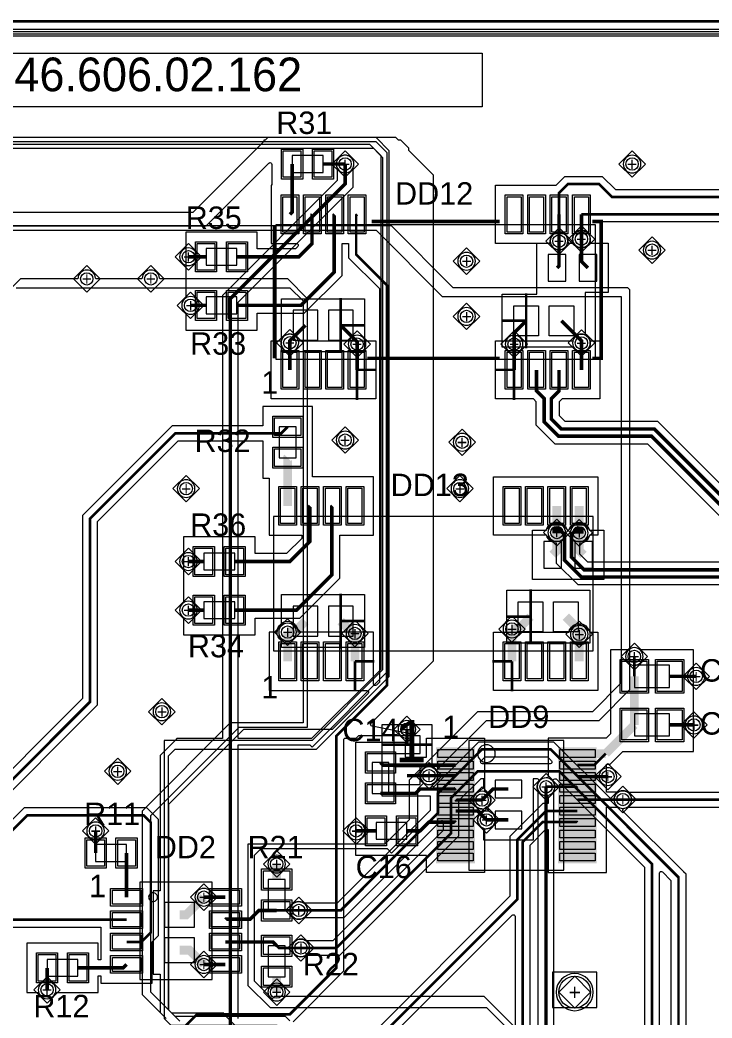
# Model space of a CAD drawing. Extents: x 0 to 245, y 0 to 119.
# Drawn here: x 42.1 to 81.3, y 61.7 to 118.2 of the extents above; entities that cross this region are included whole.
import ezdxf
from ezdxf.enums import TextEntityAlignment as Align

# ---------------------------------------------------------------- set-up
doc = ezdxf.new("R2010")
doc.units = 0
for name, color, linetype in [('BOARD_GEOMETRY_OUTLINE', 2, 'CONTINUOUS'), ('ETCH_BOTTOM', 6, 'CONTINUOUS'), ('ETCH_GND', 4, 'CONTINUOUS'), ('ETCH_PWR', 5, 'CONTINUOUS'), ('ETCH_TOP', 3, 'CONTINUOUS'), ('MANUFACTURING_NCLEGEND-1-4', 9, 'CONTINUOUS'), ('MANUFACTURING_NO_PROBE_TOP', 7, 'CONTINUOUS'), ('PACKAGE_GEOMETRY_ASSEMBLY_TOP', 11, 'CONTINUOUS'), ('PACKAGE_GEOMETRY_SOLDERMASK_TO', 10, 'CONTINUOUS'), ('PIN_BOTTOM', 20, 'CONTINUOUS'), ('PIN_SOLDERMASK_TOP', 16, 'CONTINUOUS'), ('PIN_TOP', 17, 'CONTINUOUS'), ('REF_DES_SILKSCREEN_TOP', 21, 'CONTINUOUS'), ('VIA_CLASS_BOTTOM', 31, 'CONTINUOUS'), ('VIA_CLASS_GND', 29, 'CONTINUOUS'), ('VIA_CLASS_PWR', 30, 'CONTINUOUS'), ('VIA_CLASS_TOP', 28, 'CONTINUOUS')]:
    doc.layers.add(name, color=color, linetype=linetype)

# ---------------------------------------------------------------- blocks, each defined once
blk = doc.blocks.new('FIGURE_DIAMOND')
at = {"layer": 'CDN_FIGURES'}
blk.add_lwpolyline([(-0.5, 0), (0, 0.5), (0.5, 0), (0, -0.5)], close=True, dxfattribs=at)

msp = doc.modelspace()

# ---------------------------------------------------------------- linework, layer by layer
at = {"layer": 'BOARD_GEOMETRY_OUTLINE', "const_width": 0.15}
msp.add_lwpolyline([(112.2, 118.08), (0, 118.08), (0, -0.12), (112.2, -0.12)], close=True, dxfattribs=at)
at = {"layer": 'ETCH_BOTTOM'}
for points in [[(1.25, 117.5), (111.125, 117.5), (111.5, 117.125), (111.5, 1.375)], [(54.4501, 61.625), (54.4501, 77.125), (58.5, 77.125), (58.625, 77), (62.875, 81.25), (62.875, 110.625), (62.25, 111.25), (36.75, 111.25)]]:
    msp.add_lwpolyline(points, dxfattribs=at)
for points in [[(37.0249, 110.8999), (62.1001, 110.8999), (62.5249, 110.4751), (62.5249, 81.395), (58.605, 77.4751), (54.4501, 77.4751), (54.4501, 102.1886), (60.9501, 108.6886), (60.9501, 109.7818), (60.9547, 109.7918, 1.557729), (60.0453, 109.7918), (60.0499, 109.7818), (60.0499, 109.0614), (53.5499, 102.5614), (53.5499, 77.4751), (50.98, 77.4751), (50.8799, 77.375), (50.875, 77.375), (50.25, 76.75), (50.25, 76.7451), (50.0249, 76.52), (50.0249, 68.8501), (49.6249, 68.8501), (49.6249, 64.1499), (50.0249, 64.1499), (50.0249, 61.98), (50.25, 61.7549), (50.25, 61.625)], [(71.4249, 36.835), (71.4249, 74.5318), (71.4203, 74.5418, -0.268018), (71.4674, 75.0398, 0.609008), (71.3847, 75.1999), (71.1501, 75.1999), (71.1501, 71.7249), (68.3499, 71.7249), (68.3499, 72.3967), (68.3177, 72.4093, -0.682435), (68.3177, 73.3407), (68.3499, 73.3533), (68.3499, 73.3985, 0.413347), (68.2488, 73.4999, -0.835117), (68.0757, 74.4687), (68.0861, 74.4726), (68.3499, 74.7364), (68.3499, 75.1999), (68.1761, 75.1999), (66.9251, 73.9489), (66.9251, 71.9489), (60.1761, 65.1999), (58.2638, 65.1999), (58.2519, 65.193, -1.740689), (58.2519, 66.057), (58.2638, 66.0501), (59.8239, 66.0501), (66.0749, 72.3011), (66.0749, 72.7289, 0.668179), (65.9018, 72.8006), (60.4261, 67.3249), (58.1388, 67.3249), (58.1269, 67.318, -1.740689), (58.1269, 68.182), (58.1388, 68.1751), (60.0739, 68.1751), (65.3249, 73.4261), (65.3249, 74.2249), (62.5999, 74.2249), (62.5999, 78.2751), (65.4001, 78.2751), (65.4001, 75.8533), (65.4323, 75.8407, -0.682435), (65.4323, 74.9093), (65.4001, 74.8967), (65.4001, 74.8033), (65.5253, 74.7515), (68.0739, 77.3001), (72.3011, 77.3001), (75.5585, 74.0427, 0.615436), (75.7305, 74.0993, -0.530041), (76.4769, 74.457), (76.4888, 74.4501), (87.3423, 74.4501, 0.624803)], [(72.3251, 37.2078), (72.3251, 74.5318), (72.3297, 74.5418, 0.268018), (72.2826, 75.0398, -0.609008), (72.3653, 75.1999), (72.4489, 75.1999), (77.4499, 70.1989), (77.4499, 47.8239)], [(79.8001, 50.1761), (79.8001, 69.6221, 0.003411), (79.8001, 69.6279), (79.8001, 69.8011), (79.6778, 69.9234, 0.00183), (79.6756, 69.9256), (76.2427, 73.3585, -0.615436), (76.2993, 73.5305, 0.094981), (76.4769, 73.593), (76.4888, 73.5999), (87.4015, 73.5999, -0.652406)], [(78.3001, 48.1761), (78.3001, 69.8539, -0.668179), (78.4732, 69.9256), (78.9499, 69.4489), (78.9499, 49.8239)]]:
    msp.add_lwpolyline(points, format="xyb", dxfattribs=at)
for points, const_width in [([(50.375, 46.25), (54, 49.875), (54, 102.375), (60.5, 108.875), (60.5, 110)], 0.2), ([(72.61, 105.64), (72.61, 104.235), (72.5, 104.125)], 0.2), ([(73.88, 105.755), (73.88, 104.495), (74.25, 104.125)], 0.2), ([(60.25, 100.875), (60.25, 102.4258)], 0.15), ([(70.75, 101.125), (70.75, 102.6758)], 0.15), ([(69.3492, 101.125), (70.75, 101.125)], 0.15), ([(70.07, 99.805), (70.07, 100.445), (70.75, 101.125)], 0.2), ([(70.75, 99.5742), (70.75, 101.125)], 0.15), ([(73.88, 99.87), (73.88, 99.995), (72.75, 101.125)], 0.2), ([(57.37, 99.88), (57.37, 99.995), (58.25, 100.875)], 0.2), ([(61.18, 99.805), (61.18, 99.945), (60.25, 100.875)], 0.2), ([(60.25, 100.875), (61.6508, 100.875)], 0.15), ([(60.25, 99.3242), (60.25, 100.875)], 0.15), ([(72.485, 89.14), (72.485, 88.11), (72.25, 87.875)], 0.5), ([(73.755, 89.12), (73.755, 88.12), (74, 87.875)], 0.5), ([(71, 84.375), (71, 85.9258)], 0.15), ([(60.25, 84.125), (60.25, 85.6758)], 0.15), ([(57.245, 83.505), (57.63, 83.505), (58.25, 84.125)], 0.5), ([(61.055, 83.43), (60.945, 83.43), (60.25, 84.125)], 0.5), ([(60.25, 84.125), (61.6508, 84.125)], 0.15), ([(60.25, 82.5742), (60.25, 84.125)], 0.15), ([(69.5992, 84.375), (71, 84.375)], 0.15), ([(69.945, 83.68), (70.305, 83.68), (71, 84.375)], 0.5), ([(71, 82.8242), (71, 84.375)], 0.15), ([(73.755, 83.38), (73.755, 83.62), (73, 84.375)], 0.5), ([(76.225, 74.025), (88.606, 74.025), (89.665, 75.084), (89.665, 75.726), (90.324, 76.385), (91.885, 76.385), (99.245, 83.745), (103.4246, 83.745), (104.5, 82.6696), (104.5, 79.95), (105.84, 78.61)], 0.15), ([(64, 77.125), (64, 78)], 0.2), ([(80.125, 49.25), (79.375, 50), (79.375, 69.625), (72.125, 76.875), (68.25, 76.875), (65.75, 74.375), (65.75, 73.25), (60.25, 67.75), (57.875, 67.75)], 0.15), ([(62.5492, 77.125), (64, 77.125)], 0.15), ([(64, 77.125), (65.4508, 77.125)], 0.15), ([(58, 65.625), (60, 65.625), (66.5, 72.125), (66.5, 74.125), (68, 75.625), (72.625, 75.625), (77.875, 70.375), (77.875, 48), (79.2735, 46.6015), (86.4765, 46.6015)], 0.15), ([(64, 75.375), (65.25, 75.375)], 0.2), ([(69.75, 74.625), (68.875, 74.625), (68.25, 74)], 0.2), ([(71.875, 74.75), (71.875, 37.0214), (81.9214, 26.975), (92.7486, 26.975), (102.2436, 17.48), (105.3514, 17.48), (106.125, 18.2536), (106.125, 24.96), (107.415, 26.25)], 0.2), ([(68.5, 72.875), (69.75, 72.875)], 0.2), ([(51.125, 67.5), (51.5, 67.5), (52.5, 68.5)], 0.5), ([(51.125, 65.5), (51.69, 65.5), (52.5, 64.69)], 0.5)]:
    msp.add_lwpolyline(points, dxfattribs=dict(at, const_width=const_width))
for points in [[(74.3117, 100.1225, -0.981331), (73.4581, 99.6014), (73.4432, 99.6249), (69.3999, 99.6249), (69.3999, 102.6251), (71.3499, 102.6251), (71.3499, 105.5251), (72.0087, 105.5251, 0.420878), (72.11, 105.6288, -1.022651), (73.11, 105.6288, 0.420878), (73.2113, 105.5251), (73.2924, 105.5251, 0.478923), (73.3914, 105.6482, -1.242194), (74.3686, 105.6482, 0.478923), (74.4676, 105.5251), (75.4001, 105.5251), (75.4001, 102.7249), (74.1001, 102.7249), (74.1001, 100.4114), (74.1983, 100.3133, -0.125203), (74.3117, 100.1225)], [(51.75, 102.5001, 1), (51.75, 101.4999, 1)], [(61.6001, 99.3749), (56.8999, 99.3749), (56.8999, 99.7092), (56.8971, 99.7172, -0.167311), (56.8971, 100.0428), (56.8999, 100.0508), (56.8999, 102.3751), (61.6001, 102.3751)], [(75.1501, 86.4749), (71.0999, 86.4749), (71.0999, 89.2751), (71.8991, 89.2751), (71.9099, 89.3113, -0.745557), (73.0601, 89.3113), (73.0709, 89.2751), (73.1741, 89.2751), (73.1857, 89.3098, -0.720719), (74.3243, 89.3098), (74.3359, 89.2751), (75.1501, 89.2751)], [(74.0672, 82.8675, -0.280603), (73.4428, 82.8675), (73.4307, 82.8749), (69.6499, 82.8749), (69.6499, 85.8751), (74.3501, 85.8751), (74.3501, 83.6974), (74.3505, 83.6942, -0.031), (74.3551, 83.62), (74.3551, 83.38, -0.031), (74.3505, 83.3058), (74.3501, 83.3026), (74.3501, 82.8749), (74.0793, 82.8749)], [(61.6001, 82.6249), (56.8999, 82.6249), (56.8999, 83.0134), (56.88, 83.0286, -0.493601), (56.88, 83.9814), (56.8999, 83.9966), (56.8999, 85.6251), (61.6001, 85.6251)], [(51.625, 85.2501, 1), (51.625, 84.2499, 1)], [(76.875, 82.6251, 1), (76.875, 81.6249, 1)], [(68.2711, 76.0501, -0.668179), (68.1994, 76.2232), (68.4261, 76.4499), (71.9489, 76.4499), (72.1756, 76.2232, -0.668179), (72.1039, 76.0501)], [(46.375, 72.7501, 1), (46.375, 71.7499, 1)], [(56.625, 70.8751, 1), (56.625, 69.8749, 1)], [(43.625, 63.7501, 1), (43.625, 62.7499, 1)], [(56.625, 63.6251, 1), (56.625, 62.6249, 1)]]:
    msp.add_lwpolyline(points, format="xyb", close=True, dxfattribs=at)
at = {"layer": 'ETCH_GND'}
for points in [[(2.75, 117.25), (110.75, 117.25), (111.75, 116.25), (111.75, 0.5)], [(57.375, 61.5), (57.125, 61.75), (50.875, 61.75), (50.5, 62.125), (50.5, 76.5), (50.875, 76.875), (58.875, 76.875), (63, 81), (63, 110.75), (62.25, 111.5), (36.75, 111.5)], [(37.25, 111.125), (61.875, 111.125), (62.625, 110.375), (62.625, 81.375), (58.625, 77.375), (50.25, 77.375), (50.25, 61.625), (50.625, 61.25), (56.625, 61.25), (57, 60.875), (57, 30.875), (61.625, 26.25), (64.25, 26.25), (64.5, 26), (64.5, 16), (65.375, 15.125), (71.625, 15.125), (72.5, 14.25), (72.5, 0.375), (1, 0.375)]]:
    msp.add_lwpolyline(points, dxfattribs=at)
for points in [[(60.5, 110.5001, 1), (60.5, 109.4999, 1)], [(73.88, 106.2551, 1), (73.88, 105.2549, 1)], [(72.61, 106.1401, 1), (72.61, 105.1399, 1)], [(51.75, 102.5001, 1), (51.75, 101.4999, 1)], [(57.37, 100.3801, 1), (57.37, 99.3799, 1)], [(73.88, 100.3701, 1), (73.88, 99.3699, 1)], [(72.485, 89.6401, 1), (72.485, 88.6399, 1)], [(73.755, 89.6201, 1), (73.755, 88.6199, 1)], [(51.625, 85.2501, 1), (51.625, 84.2499, 1)], [(57.245, 84.0051, 1), (57.245, 83.0049, 1)], [(73.755, 83.8801, 1), (73.755, 82.8799, 1)], [(76.875, 82.6251, 1), (76.875, 81.6249, 1)], [(65.25, 75.8751, 1), (65.25, 74.8749, 1)], [(71.875, 75.2501, 1), (71.875, 74.2499, 1)], [(68.25, 74.5001, 1), (68.25, 73.4999, 1)], [(76.225, 74.5251, 1), (76.225, 73.5249, 1)], [(68.5, 73.3751, 1), (68.5, 72.3749, 1)], [(46.375, 72.7501, 1), (46.375, 71.7499, 1)], [(56.625, 70.8751, 1), (56.625, 69.8749, 1)], [(52.5, 69.0001, 1), (52.5, 67.9999, 1)], [(57.875, 68.2501, 1), (57.875, 67.2499, 1)], [(58, 66.1251, 1), (58, 65.1249, 1)], [(43.625, 63.7501, 1), (43.625, 62.7499, 1)], [(56.625, 63.6251, 1), (56.625, 62.6249, 1)]]:
    msp.add_lwpolyline(points, format="xyb", close=True, dxfattribs=at)
at = {"layer": 'ETCH_PWR'}
for points in [[(1, 117.375), (110.625, 117.375), (111.625, 116.375), (111.625, 1.625)], [(29.6272, 106.25), (62.25, 106.25), (66, 102.5), (76.125, 102.5), (76.125, 80.625), (74.5, 79), (68, 79), (64.125, 75.125), (64.125, 72.875), (62.75, 71.5), (55, 71.5), (55, 63.5), (56.25, 62.25), (68.5, 62.25), (70.625, 60.125)]]:
    msp.add_lwpolyline(points, dxfattribs=at)
for points in [[(60.5, 110.5001, 1), (60.5, 109.4999, 1)], [(76.75, 110.5001, 1), (76.75, 109.4999, 1)], [(73.88, 106.2551, 1), (73.88, 105.2549, 1)], [(72.61, 106.1401, 1), (72.61, 105.1399, 1)], [(51.625, 105.2501, 1), (51.625, 104.2499, 1)], [(77.875, 105.6251, 1), (77.875, 104.6249, 1)], [(67.375, 105.0001, 1), (67.375, 103.9999, 1)], [(67.375, 101.8751, 1), (67.375, 100.8749, 1)], [(61.18, 100.3051, 1), (61.18, 99.3049, 1)], [(70.07, 100.3051, 1), (70.07, 99.3049, 1)], [(60.5, 94.8751, 1), (60.5, 93.8749, 1)], [(67.125, 94.7501, 1), (67.125, 93.7499, 1)], [(51.5, 92.1251, 1), (51.5, 91.1249, 1)], [(67, 92.1251, 1), (67, 91.1249, 1)], [(72.485, 89.6401, 1), (72.485, 88.6399, 1)], [(73.755, 89.6201, 1), (73.755, 88.6199, 1)], [(51.625, 88.0001, 1), (51.625, 86.9999, 1)], [(69.945, 84.1801, 1), (69.945, 83.1799, 1)], [(61.055, 83.9301, 1), (61.055, 82.9299, 1)], [(80.375, 81.5001, 1), (80.375, 80.4999, 1)], [(50.125, 79.5001, 1), (50.125, 78.4999, 1)], [(80.25, 78.7501, 1), (80.25, 77.7499, 1)], [(64, 78.5001, 1), (64, 77.4999, 1)], [(47.625, 76.1251, 1), (47.625, 75.1249, 1)], [(75.375, 75.8251, 1), (75.375, 74.8249, 1)], [(71.875, 75.2501, 1), (71.875, 74.2499, 1)], [(68.25, 74.5001, 1), (68.25, 73.4999, 1)], [(76.225, 74.5251, 1), (76.225, 73.5249, 1)], [(68.5, 73.3751, 1), (68.5, 72.3749, 1)], [(61.125, 72.7501, 1), (61.125, 71.7499, 1)], [(57.875, 68.2501, 1), (57.875, 67.2499, 1)], [(58, 66.1251, 1), (58, 65.1249, 1)], [(52.5, 65.1901, 1), (52.5, 64.1899, 1)], [(73.5, 64.1751, 1), (73.5, 62.0749, 1)]]:
    msp.add_lwpolyline(points, format="xyb", close=True, dxfattribs=at)
for points in [[(70.75, 60.5), (68.375, 62.875), (56.5, 62.875), (56.375, 62.75), (55.375, 63.75), (55.375, 70.875), (55.75, 71.25), (62.875, 71.25), (63.125, 71), (64.625, 72.5), (64.625, 74.625), (64.9633, 74.9633), (64.9971, 74.9435, 0.77253), (65.6815, 75.6279), (65.6617, 75.6617), (68.5, 78.5), (74.875, 78.5), (76.625, 80.25), (76.625, 102.875), (76.5, 103), (66.625, 103), (63.125, 106.5), (29.559, 106.5)], [(57, 58.5), (53.625, 61.875), (53.625, 61.9375), (50.6875, 61.9375), (49.5, 63.125), (49.5, 73.125), (54.5, 78.125), (58.375, 78.125), (58.375, 102.375), (57.25, 103.5), (50.0022, 103.5), (49.998, 103.546, 0.91207), (49.002, 103.546), (48.9978, 103.5), (46.3772, 103.5), (46.373, 103.546, 0.91207), (45.377, 103.546), (45.3728, 103.5), (42.125, 103.5), (39, 100.375)], [(41.875, 103), (45.8699, 103, 0.0051), (45.8801, 103), (49.4949, 103, 0.0051), (49.5051, 103), (57.375, 103), (58.125, 102.25), (58.125, 78.375), (54, 78.375), (49, 73.375), (49, 63), (50.375, 61.625)]]:
    msp.add_lwpolyline(points, format="xyb", dxfattribs=at)
at = {"layer": 'ETCH_TOP'}
msp.add_lwpolyline([(1.25, 117.625), (111, 117.625), (111.75, 116.875), (111.75, 0.375)], dxfattribs=at)
msp.add_lwpolyline([(68.2613, 113.2349), (35.8587, 113.2349), (35.8587, 116.2751), (68.2613, 116.2751)], close=True, dxfattribs=at)
for points in [[(57.5511, 61.4499), (60.4251, 64.3239), (60.4251, 77.4489), (60.4762, 77.5), (61.125, 77.5), (61.2749, 77.6499), (64.1872, 77.6499), (64.1962, 77.7413), (62.0237, 78.1758, -0.598956), (61.9719, 78.3469), (65.5, 81.875), (65.5, 109.375), (64.1001, 110.7749), (64.1001, 110.895), (63.645, 111.3501), (63.5249, 111.3501), (63.375, 111.5), (56.125, 111.5), (55.9751, 111.3501), (55.8999, 111.3501), (55.8999, 111.2749), (51.875, 107.25), (32.375, 107.25)], [(32.875, 106.5), (52.625, 106.5), (56.1768, 110.0518, -0.668179), (56.3499, 109.9801), (56.3499, 108.8001), (56.3199, 108.8001), (56.3199, 105.4999), (57.7436, 105.4999, -0.668179), (57.8153, 105.3268), (57.6886, 105.2001), (55.5251, 105.2001), (55.5251, 106.1501), (51.4749, 106.1501), (51.4749, 102.4184), (51.4542, 102.4032, 0.506617), (51.4542, 101.5968), (51.4749, 101.5816), (51.4749, 100.5999), (55.5251, 100.5999), (55.5251, 101.5499), (58.1864, 101.5499), (60.3251, 103.6886), (60.3251, 105.4999), (60.6999, 105.4999), (60.6999, 104.6989), (62.4499, 102.9489), (62.4499, 80.6761), (62.2782, 80.5044, -0.668179), (62.1051, 80.5761), (62.1051, 83.5001), (57.8469, 83.5001), (57.8436, 83.5472, 0.931829), (56.6464, 83.5472), (56.6431, 83.5001), (56.1949, 83.5001), (56.1949, 80.1999), (61.7289, 80.1999, -0.668179), (61.8006, 80.0268), (59.7738, 78), (54.75, 78), (50.5, 73.75), (50.5, 62.125), (51.1369, 61.4881)], [(85.4239, 106.7249), (74.9301, 106.7249), (74.9301, 105.4999), (74.311, 105.4999), (74.2959, 105.4773, -0.53472), (73.4641, 105.4773), (73.449, 105.4999), (73.0914, 105.4999), (73.0791, 105.4668, -0.696766), (72.1409, 105.4668), (72.1286, 105.4999), (69.0199, 105.4999), (69.0199, 108.8001), (72.4489, 108.8001), (72.9489, 109.3001), (75.0511, 109.3001), (75.8011, 108.5501), (85.8011, 108.5501)], [(83.6479, 88.1499), (77.6479, 94.1499), (72.3979, 94.1499), (71.3249, 95.2229), (71.3249, 96.5371), (71.1621, 96.6999), (69.0199, 96.6999), (69.0199, 100.0001), (73.3958, 100.0001), (73.4076, 100.0342, -0.711099), (74.3524, 100.0342), (74.3642, 100.0001), (74.9301, 100.0001), (74.9301, 96.6999), (72.7879, 96.6999), (72.6251, 96.5371), (72.6251, 95.7614), (72.9364, 95.4501), (78.1864, 95.4501), (84.1864, 89.4501)], [(33.5501, 66.4489), (46.4874, 79.3862), (46.4874, 89.7612), (51.0511, 94.3249), (55.8499, 94.3249), (55.8499, 92.2249), (56.1949, 92.2249), (56.1949, 88.9999), (58.0499, 88.9999), (58.0499, 88.8114), (57.1886, 87.9501), (55.4001, 87.9501), (55.4001, 88.9001), (51.3499, 88.9001), (51.3499, 85.1684), (51.3292, 85.1532, 0.506617), (51.3292, 84.3468), (51.3499, 84.3316), (51.3499, 83.3499), (55.4001, 83.3499), (55.4001, 84.2999), (57.9364, 84.2999), (60.2001, 86.5636), (60.2001, 88.9999), (62.1051, 88.9999), (62.1051, 92.3001), (58.6501, 92.3001), (58.6501, 96.2751), (55.8499, 96.2751), (55.8499, 95.1751), (50.6989, 95.1751), (45.6372, 90.1134), (45.6372, 79.7384), (32.6999, 66.8011)], [(82.8136, 86.1749), (73.6886, 86.1749), (72.4699, 87.3936), (72.4699, 88.5383), (72.4243, 88.543, -0.301673), (71.9113, 88.9641), (71.9003, 88.9999), (68.8949, 88.9999), (68.8949, 92.3001), (74.8051, 92.3001), (74.8051, 88.9999), (74.3442, 88.9999), (74.3341, 88.9625, -0.31041), (73.8157, 88.523), (73.7701, 88.5183), (73.7701, 87.9321), (74.2271, 87.4751), (83.3521, 87.4751)], [(70.9751, 58.2489), (70.9751, 71.4496), (71.8504, 72.3249), (71.9999, 72.3249), (71.9999, 69.8999), (75.3001, 69.8999), (75.3001, 73.5999), (75.9612, 73.5999), (75.9731, 73.593, 1.740689), (75.9731, 74.457), (75.9612, 74.4501), (75.3001, 74.4501), (75.3001, 76.0249), (75.4986, 76.0249), (76.2236, 76.7499), (80.2251, 76.7499), (80.2251, 82.5001), (77.2063, 82.5001), (77.1922, 82.5116, 0.357741), (76.5578, 82.5116), (76.5437, 82.5001), (75.5249, 82.5001), (75.5249, 77.7486), (75.2764, 77.5001), (71.9999, 77.5001), (71.9999, 75.351, -0.425821), (71.8945, 75.2497, 1.039785), (71.8945, 74.2503, -0.425821), (71.9999, 74.149), (71.9999, 73.8001), (71.6989, 73.8001), (69.8249, 71.9261), (69.8249, 68.5511), (61.9489, 60.6751)], [(39.9061, 66.8049), (46.6749, 66.8049), (46.6749, 64.9501), (46.5251, 64.9501), (46.5251, 65.9001), (42.4749, 65.9001), (42.4749, 63.0999), (43.1467, 63.0999), (43.1593, 63.0677, 0.682435), (44.0907, 63.0677), (44.1033, 63.0999), (46.5251, 63.0999), (46.5251, 64.0499), (46.6749, 64.0499), (46.6749, 63.6399), (49.5751, 63.6399), (49.5751, 65.9739), (49.9251, 66.3239), (49.9251, 72.9011), (49.2761, 73.5501), (42.3239, 73.5501), (34.3249, 65.5511)], [(62.3011, 59.8249), (69.9518, 67.4756, -0.668179), (70.1249, 67.4039), (70.1249, 58.6011)]]:
    msp.add_lwpolyline(points, format="xyb", dxfattribs=at)
for points, const_width in [([(57.5, 110), (57.5, 107.28), (57.37, 107.15)], 0.2), ([(59.25, 110), (60.5, 110)], 0.2), ([(88.25, 87.96), (88.66, 87.55), (89.0843, 87.55), (89.7993, 86.835), (93.835, 86.835), (96.375, 89.375), (96.375, 97.375), (85.625, 108.125), (75.625, 108.125), (74.875, 108.875), (73.125, 108.875), (72.61, 108.36), (72.61, 107.15)], 0.15), ([(50.5, 55.25), (50.5, 60.25), (52.125, 61.875), (57.375, 61.875), (60, 64.5), (60, 77.625), (62.875, 80.5), (62.875, 103.125), (61.125, 104.875), (61.125, 107.095), (61.18, 107.15)], 0.15), ([(58.64, 107.15), (58.625, 107.135), (58.625, 105.5), (57.875, 104.75), (54.375, 104.75)], 0.2), ([(59.91, 107.15), (59.875, 107.115), (59.875, 103.875), (58, 102), (54.375, 102)], 0.2), ([(72.61, 107.15), (72.61, 105.64)], 0.2), ([(73.88, 107.15), (73.88, 105.755)], 0.2), ([(90.79, 87.96), (91, 87.75), (93.625, 87.75), (95.5, 89.625), (95.5, 97.25), (85.6, 107.15), (73.88, 107.15)], 0.15), ([(52.625, 104.75), (51.625, 104.75)], 0.2), ([(52.625, 102), (51.75, 102)], 0.2), ([(57.37, 98.35), (57.37, 99.88)], 0.2), ([(61.18, 98.35), (61.18, 99.805)], 0.2), ([(70.07, 98.35), (70.07, 99.805)], 0.2), ([(73.88, 98.35), (73.88, 99.87)], 0.2), ([(61.18, 98.35), (62.2808, 98.35)], 0.15), ([(61.18, 96.6492), (61.18, 98.35)], 0.15), ([(68.9692, 98.35), (70.07, 98.35)], 0.15), ([(70.07, 96.6492), (70.07, 98.35)], 0.15), ([(90.79, 90.5), (89.4, 89.11), (87.7736, 89.11), (87.2636, 88.6), (83.8343, 88.6), (77.8343, 94.6), (72.5843, 94.6), (71.775, 95.4093), (71.775, 96.7235), (71.34, 97.1585), (71.34, 98.35)], 0.2), ([(88.25, 90.5), (86.75, 89), (84, 89), (78, 95), (72.75, 95), (72.175, 95.575), (72.175, 96.7235), (72.61, 97.1585), (72.61, 98.35)], 0.2), ([(57.25, 95.125), (56.875, 94.75), (50.875, 94.75), (46.0623, 89.9373), (46.0623, 79.5623), (33.125, 66.625), (33.125, 22.75), (18.375, 8), (18.375, 3.15), (18.525, 3), (34.375, 3), (34.875, 3.5)], 0.15), ([(57.245, 90.65), (57.245, 93.37), (57.25, 93.375)], 0.5), ([(58.515, 90.65), (58.5, 90.635), (58.5, 88.625), (57.375, 87.5), (54.25, 87.5)], 0.2), ([(59.785, 90.65), (59.75, 90.615), (59.75, 86.75), (57.75, 84.75), (54.25, 84.75)], 0.2), ([(72.485, 90.65), (72.485, 89.4585)], 0.5), ([(73.755, 90.65), (73.755, 89.4585)], 0.5), ([(72.485, 89.4585), (72.485, 89.14)], 0.5), ([(88.25, 82.88), (86.8721, 84.2579), (85.3672, 84.2579), (83, 86.625), (73.875, 86.625), (72.92, 87.58), (72.92, 89.0235), (72.485, 89.4585)], 0.2), ([(90.79, 85.42), (89.64, 84.27), (87.7736, 84.27), (87.3857, 84.6579), (85.5329, 84.6579), (83.1657, 87.025), (74.0407, 87.025), (73.32, 87.7457), (73.32, 89.0235), (73.755, 89.4585)], 0.2), ([(73.755, 89.4585), (73.755, 89.12)], 0.5), ([(52.5, 87.5), (51.625, 87.5)], 0.2), ([(52.5, 84.75), (51.625, 84.75)], 0.2), ([(57.245, 81.85), (57.245, 83.505)], 0.5), ([(61.055, 81.85), (61.055, 83.43)], 0.5), ([(69.945, 81.85), (69.945, 83.68)], 0.5), ([(73.755, 81.85), (73.755, 83.38)], 0.5), ([(61.055, 81.85), (62.1558, 81.85)], 0.15), ([(61.055, 80.1492), (61.055, 81.85)], 0.15), ([(68.8442, 81.85), (69.945, 81.85)], 0.15), ([(69.945, 80.1492), (69.945, 81.85)], 0.15), ([(76.875, 81), (76.875, 82.125)], 0.15), ([(76.875, 81), (76.875, 78.25)], 0.5), ([(78.875, 81), (80.375, 81)], 0.2), ([(75.25, 76.625), (76.875, 78.25)], 0.5), ([(78.875, 78.25), (80.25, 78.25)], 0.2), ([(73.65, 76.625), (75.25, 76.625)], 0.5), ([(73.65, 75.975), (74.6, 75.975), (75.25, 76.625)], 0.15), ([(66.75, 75.975), (62.65, 75.975), (62.5, 76.125)], 0.2), ([(65.25, 75.375), (66.7, 75.375), (66.75, 75.325)], 0.2), ([(73.65, 75.325), (75.375, 75.325)], 0.2), ([(66.75, 74.675), (66.7, 74.625), (64.75, 74.625), (64.5, 74.375), (62.5, 74.375)], 0.2), ([(71.875, 74.75), (73.575, 74.75), (73.65, 74.675)], 0.15), ([(68.25, 74), (66.775, 74), (66.75, 74.025)], 0.2), ([(73.65, 74.025), (76.225, 74.025)], 0.15), ([(73.65, 73.375), (71.875, 73.375), (70.25, 71.75), (70.25, 68.375), (62.125, 60.25), (60.375, 60.25), (58.375, 58.25), (58.375, 45.5), (58.875, 45), (60.605, 45), (60.625, 45.02)], 0.15), ([(66.75, 73.375), (68, 73.375), (68.5, 72.875)], 0.2), ([(48.125, 65.96), (48.96, 65.96), (49.5, 66.5), (49.5, 72.725), (49.1, 73.125), (42.5, 73.125), (34.75, 65.375), (34.75, 21.29), (20.5, 7.04)], 0.15), ([(46.375, 71), (46.375, 72.25)], 0.2), ([(62.25, 72.25), (61.125, 72.25)], 0.2), ([(63.75, 56.25), (68.375, 56.25), (70.55, 58.425), (70.55, 71.6257), (71.6743, 72.75), (73.625, 72.75), (73.65, 72.725)], 0.15), ([(66.75, 72.725), (66.725, 72.75), (65.25, 72.75), (64.75, 72.25), (64, 72.25)], 0.2), ([(48.125, 68.5), (48.125, 71)], 0.2), ([(56.625, 69.5), (56.625, 70.375)], 0.5), ([(53.725, 68.5), (52.5, 68.5)], 0.2), ([(53.725, 67.23), (53.745, 67.25), (55.125, 67.25), (55.625, 67.75), (56.625, 67.75)], 0.2), ([(56.625, 67.75), (57.875, 67.75)], 0.15), ([(28.12, 7.04), (29.6499, 8.5699), (29.6499, 9.4985), (36, 15.8486), (36, 63.5), (39.73, 67.23), (48.125, 67.23)], 0.15), ([(53.725, 65.96), (56.415, 65.96), (56.625, 65.75)], 0.2), ([(58, 65.625), (56.75, 65.625), (56.625, 65.75)], 0.15), ([(43.625, 64.5), (43.625, 63.25)], 0.2), ([(45.375, 64.5), (47.935, 64.5), (48.125, 64.69)], 0.2), ([(53.725, 64.69), (52.5, 64.69)], 0.2), ([(56.625, 64), (56.625, 63.125)], 0.5)]:
    msp.add_lwpolyline(points, dxfattribs=dict(at, const_width=const_width))
for points in [[(57.8454, 100.0351), (57.8569, 100.0001), (62.2301, 100.0001), (62.2301, 96.6999), (56.3199, 96.6999), (56.3199, 100.0001), (56.8831, 100.0001), (56.8946, 100.0351, -0.725623), (57.8454, 100.0351)], [(74.8051, 80.1999), (68.8949, 80.1999), (68.8949, 83.5001), (73.1658, 83.5001), (73.1759, 83.5375, -0.764351), (74.3341, 83.5375), (74.3442, 83.5001), (74.8051, 83.5001)], [(68.4001, 69.8999), (65.0999, 69.8999), (65.0999, 70.8499), (61.0999, 70.8499), (61.0999, 77.2751), (63.9001, 77.2751), (63.9001, 76.4251), (65.0999, 76.4251), (65.0999, 77.5001), (68.4001, 77.5001), (68.4001, 74.4783), (68.4323, 74.4657, -0.577557), (68.5619, 73.6091, 0.447563), (68.5534, 73.4581), (68.6639, 73.3476), (68.6743, 73.3437, -0.835117), (68.5012, 72.3749, 0.413347), (68.4001, 72.2735)]]:
    msp.add_lwpolyline(points, format="xyb", close=True, dxfattribs=at)
at = {"layer": 'MANUFACTURING_NO_PROBE_TOP', "const_width": 0.2}
for points in [[(62, 106.75), (69.25, 106.75)], [(74.5, 106.75), (75, 106.75), (75, 99), (74.5, 99)], [(56.5, 106.5), (56.5, 99)], [(61.75, 99), (69.25, 99)]]:
    msp.add_lwpolyline(points, dxfattribs=at)
at = {"layer": 'PACKAGE_GEOMETRY_ASSEMBLY_TOP'}
for points in [[(57.5, 109.525), (59.25, 109.525), (59.25, 110.475), (57.5, 110.475)], [(74.675, 98.95), (74.675, 106.55), (56.575, 106.55), (56.575, 98.95)], [(52.625, 104.275), (54.375, 104.275), (54.375, 105.225), (52.625, 105.225)], [(52.625, 101.525), (54.375, 101.525), (54.375, 102.475), (52.625, 102.475)], [(57.725, 93.375), (57.725, 95.125), (56.775, 95.125), (56.775, 93.375)], [(74.55, 82.45), (74.55, 90.05), (56.45, 90.05), (56.45, 82.45)], [(52.5, 87.025), (54.25, 87.025), (54.25, 87.975), (52.5, 87.975)], [(52.5, 84.275), (54.25, 84.275), (54.25, 85.225), (52.5, 85.225)], [(76.875, 80.375), (78.875, 80.375), (78.875, 81.625), (76.875, 81.625)], [(76.875, 77.625), (78.875, 77.625), (78.875, 78.875), (76.875, 78.875)], [(67.51, 70.035), (72.89, 70.035), (72.89, 77.365), (67.51, 77.365)], [(62.975, 74.375), (62.975, 76.125), (62.025, 76.125), (62.025, 74.375)], [(64, 72.725), (62.25, 72.725), (62.25, 71.775), (64, 71.775)], [(48.125, 71.475), (46.375, 71.475), (46.375, 70.525), (48.125, 70.525)], [(56.15, 69.5), (56.15, 67.75), (57.1, 67.75), (57.1, 69.5)], [(48.875, 63.845), (52.975, 63.845), (52.975, 69.345), (48.875, 69.345)], [(57.1, 64), (57.1, 65.75), (56.15, 65.75), (56.15, 64)], [(45.375, 64.975), (43.625, 64.975), (43.625, 64.025), (45.375, 64.025)]]:
    msp.add_lwpolyline(points, close=True, dxfattribs=at)
for points in [[(68.5, 77.125, 0.414214), (68, 76.625, 0.414214), (68.5, 76.125, 0.414214), (69, 76.625, 0.414214), (68.5, 77.125)], [(49.625, 68.75, 0.414214), (49.375, 68.5, 0.414214), (49.625, 68.25, 0.414214), (49.875, 68.5, 0.414214), (49.625, 68.75)]]:
    msp.add_lwpolyline(points, format="xyb", close=True, dxfattribs=at)
at = {"layer": 'PACKAGE_GEOMETRY_SOLDERMASK_TO'}
msp.add_lwpolyline([(72.25, 64.25), (72.25, 62.25), (74.75, 62.25), (74.75, 64.25)], close=True, dxfattribs=at)
for points in [[(65.65, 70.425), (67.85, 70.425), (65.65, 76.975), (67.85, 76.975)], [(72.55, 70.425), (74.75, 70.425), (72.55, 76.975), (74.75, 76.975)]]:
    msp.add_solid(points, dxfattribs=at)
at = {"layer": 'PIN_BOTTOM'}
for points in [[(72, 104.875), (72, 103.375), (73, 103.375), (73, 104.875)], [(73.75, 104.875), (73.75, 103.375), (74.75, 103.375), (74.75, 104.875)], [(57.55, 101.725), (57.55, 100.025), (58.95, 100.025), (58.95, 101.725)], [(59.55, 101.725), (59.55, 100.025), (60.95, 100.025), (60.95, 101.725)], [(70.05, 100.275), (70.05, 101.975), (71.45, 101.975), (71.45, 100.275)], [(72.05, 100.275), (72.05, 101.975), (73.45, 101.975), (73.45, 100.275)], [(71.75, 88.625), (71.75, 87.125), (72.75, 87.125), (72.75, 88.625)], [(73.5, 88.625), (73.5, 87.125), (74.5, 87.125), (74.5, 88.625)], [(57.55, 84.975), (57.55, 83.275), (58.95, 83.275), (58.95, 84.975)], [(59.55, 84.975), (59.55, 83.275), (60.95, 83.275), (60.95, 84.975)], [(70.3, 83.525), (70.3, 85.225), (71.7, 85.225), (71.7, 83.525)], [(72.3, 83.525), (72.3, 85.225), (73.7, 85.225), (73.7, 83.525)], [(63.25, 76.625), (64.75, 76.625), (64.75, 77.625), (63.25, 77.625)], [(63.25, 74.875), (64.75, 74.875), (64.75, 75.875), (63.25, 75.875)], [(69, 74.125), (70.5, 74.125), (70.5, 75.125), (69, 75.125)], [(69, 72.375), (70.5, 72.375), (70.5, 73.375), (69, 73.375)], [(51.975, 68.2), (50.275, 68.2), (50.275, 66.8), (51.975, 66.8)], [(51.975, 66.2), (50.275, 66.2), (50.275, 64.8), (51.975, 64.8)]]:
    msp.add_lwpolyline(points, close=True, dxfattribs=at)
at = {"layer": 'PIN_SOLDERMASK_TOP'}
for points in [[(56.9, 109.15), (56.9, 110.85), (58.1, 110.85), (58.1, 109.15)], [(58.65, 109.15), (58.65, 110.85), (59.85, 110.85), (59.85, 109.15)], [(57.87, 106.05), (56.87, 106.05), (56.87, 108.25), (57.87, 108.25)], [(59.14, 106.05), (58.14, 106.05), (58.14, 108.25), (59.14, 108.25)], [(60.41, 106.05), (59.41, 106.05), (59.41, 108.25), (60.41, 108.25)], [(61.68, 106.05), (60.68, 106.05), (60.68, 108.25), (61.68, 108.25)], [(70.57, 106.05), (69.57, 106.05), (69.57, 108.25), (70.57, 108.25)], [(71.84, 106.05), (70.84, 106.05), (70.84, 108.25), (71.84, 108.25)], [(73.11, 106.05), (72.11, 106.05), (72.11, 108.25), (73.11, 108.25)], [(74.38, 106.05), (73.38, 106.05), (73.38, 108.25), (74.38, 108.25)], [(52.025, 103.9), (52.025, 105.6), (53.225, 105.6), (53.225, 103.9)], [(53.775, 103.9), (53.775, 105.6), (54.975, 105.6), (54.975, 103.9)], [(52.025, 101.15), (52.025, 102.85), (53.225, 102.85), (53.225, 101.15)], [(53.775, 101.15), (53.775, 102.85), (54.975, 102.85), (54.975, 101.15)], [(57.87, 97.25), (56.87, 97.25), (56.87, 99.45), (57.87, 99.45)], [(59.14, 97.25), (58.14, 97.25), (58.14, 99.45), (59.14, 99.45)], [(60.41, 97.25), (59.41, 97.25), (59.41, 99.45), (60.41, 99.45)], [(61.68, 97.25), (60.68, 97.25), (60.68, 99.45), (61.68, 99.45)], [(70.57, 97.25), (69.57, 97.25), (69.57, 99.45), (70.57, 99.45)], [(71.84, 97.25), (70.84, 97.25), (70.84, 99.45), (71.84, 99.45)], [(73.11, 97.25), (72.11, 97.25), (72.11, 99.45), (73.11, 99.45)], [(74.38, 97.25), (73.38, 97.25), (73.38, 99.45), (74.38, 99.45)], [(58.1, 94.525), (56.4, 94.525), (56.4, 95.725), (58.1, 95.725)], [(58.1, 92.775), (56.4, 92.775), (56.4, 93.975), (58.1, 93.975)], [(57.745, 89.55), (56.745, 89.55), (56.745, 91.75), (57.745, 91.75)], [(59.015, 89.55), (58.015, 89.55), (58.015, 91.75), (59.015, 91.75)], [(60.285, 89.55), (59.285, 89.55), (59.285, 91.75), (60.285, 91.75)], [(61.555, 89.55), (60.555, 89.55), (60.555, 91.75), (61.555, 91.75)], [(70.445, 89.55), (69.445, 89.55), (69.445, 91.75), (70.445, 91.75)], [(71.715, 89.55), (70.715, 89.55), (70.715, 91.75), (71.715, 91.75)], [(72.985, 89.55), (71.985, 89.55), (71.985, 91.75), (72.985, 91.75)], [(74.255, 89.55), (73.255, 89.55), (73.255, 91.75), (74.255, 91.75)], [(51.9, 86.65), (51.9, 88.35), (53.1, 88.35), (53.1, 86.65)], [(53.65, 86.65), (53.65, 88.35), (54.85, 88.35), (54.85, 86.65)], [(51.9, 83.9), (51.9, 85.6), (53.1, 85.6), (53.1, 83.9)], [(53.65, 83.9), (53.65, 85.6), (54.85, 85.6), (54.85, 83.9)], [(57.745, 80.75), (56.745, 80.75), (56.745, 82.95), (57.745, 82.95)], [(59.015, 80.75), (58.015, 80.75), (58.015, 82.95), (59.015, 82.95)], [(60.285, 80.75), (59.285, 80.75), (59.285, 82.95), (60.285, 82.95)], [(61.555, 80.75), (60.555, 80.75), (60.555, 82.95), (61.555, 82.95)], [(70.445, 80.75), (69.445, 80.75), (69.445, 82.95), (70.445, 82.95)], [(71.715, 80.75), (70.715, 80.75), (70.715, 82.95), (71.715, 82.95)], [(72.985, 80.75), (71.985, 80.75), (71.985, 82.95), (72.985, 82.95)], [(74.255, 80.75), (73.255, 80.75), (73.255, 82.95), (74.255, 82.95)], [(76.075, 80.05), (76.075, 81.95), (77.675, 81.95), (77.675, 80.05)], [(78.075, 80.05), (78.075, 81.95), (79.675, 81.95), (79.675, 80.05)], [(76.075, 77.3), (76.075, 79.2), (77.675, 79.2), (77.675, 77.3)], [(78.075, 77.3), (78.075, 79.2), (79.675, 79.2), (79.675, 77.3)], [(63.35, 75.525), (61.65, 75.525), (61.65, 76.725), (63.35, 76.725)], [(63.35, 73.775), (61.65, 73.775), (61.65, 74.975), (63.35, 74.975)], [(62.85, 73.1), (62.85, 71.4), (61.65, 71.4), (61.65, 73.1)], [(64.6, 73.1), (64.6, 71.4), (63.4, 71.4), (63.4, 73.1)], [(46.975, 71.85), (46.975, 70.15), (45.775, 70.15), (45.775, 71.85)], [(48.725, 71.85), (48.725, 70.15), (47.525, 70.15), (47.525, 71.85)], [(55.775, 70.1), (57.475, 70.1), (57.475, 68.9), (55.775, 68.9)], [(47.225, 68), (47.225, 69), (49.025, 69), (49.025, 68)], [(52.825, 68), (52.825, 69), (54.625, 69), (54.625, 68)], [(55.775, 68.35), (57.475, 68.35), (57.475, 67.15), (55.775, 67.15)], [(47.225, 66.73), (47.225, 67.73), (49.025, 67.73), (49.025, 66.73)], [(52.825, 66.73), (52.825, 67.73), (54.625, 67.73), (54.625, 66.73)], [(47.225, 65.46), (47.225, 66.46), (49.025, 66.46), (49.025, 65.46)], [(52.825, 65.46), (52.825, 66.46), (54.625, 66.46), (54.625, 65.46)], [(57.475, 65.15), (55.775, 65.15), (55.775, 66.35), (57.475, 66.35)], [(44.225, 65.35), (44.225, 63.65), (43.025, 63.65), (43.025, 65.35)], [(45.975, 65.35), (45.975, 63.65), (44.775, 63.65), (44.775, 65.35)], [(47.225, 64.19), (47.225, 65.19), (49.025, 65.19), (49.025, 64.19)], [(52.825, 64.19), (52.825, 65.19), (54.625, 65.19), (54.625, 64.19)], [(57.475, 63.4), (55.775, 63.4), (55.775, 64.6), (57.475, 64.6)]]:
    msp.add_lwpolyline(points, close=True, dxfattribs=at)
at = {"layer": 'PIN_TOP'}
for points in [[(57, 109.25), (57, 110.75), (58, 110.75), (58, 109.25)], [(58.75, 109.25), (58.75, 110.75), (59.75, 110.75), (59.75, 109.25)], [(57.77, 106.15), (56.97, 106.15), (56.97, 108.15), (57.77, 108.15)], [(59.04, 106.15), (58.24, 106.15), (58.24, 108.15), (59.04, 108.15)], [(60.31, 106.15), (59.51, 106.15), (59.51, 108.15), (60.31, 108.15)], [(61.58, 106.15), (60.78, 106.15), (60.78, 108.15), (61.58, 108.15)], [(70.47, 106.15), (69.67, 106.15), (69.67, 108.15), (70.47, 108.15)], [(71.74, 106.15), (70.94, 106.15), (70.94, 108.15), (71.74, 108.15)], [(73.01, 106.15), (72.21, 106.15), (72.21, 108.15), (73.01, 108.15)], [(74.28, 106.15), (73.48, 106.15), (73.48, 108.15), (74.28, 108.15)], [(52.125, 104), (52.125, 105.5), (53.125, 105.5), (53.125, 104)], [(53.875, 104), (53.875, 105.5), (54.875, 105.5), (54.875, 104)], [(52.125, 101.25), (52.125, 102.75), (53.125, 102.75), (53.125, 101.25)], [(53.875, 101.25), (53.875, 102.75), (54.875, 102.75), (54.875, 101.25)], [(57.77, 97.35), (56.97, 97.35), (56.97, 99.35), (57.77, 99.35)], [(59.04, 97.35), (58.24, 97.35), (58.24, 99.35), (59.04, 99.35)], [(60.31, 97.35), (59.51, 97.35), (59.51, 99.35), (60.31, 99.35)], [(61.58, 97.35), (60.78, 97.35), (60.78, 99.35), (61.58, 99.35)], [(70.47, 97.35), (69.67, 97.35), (69.67, 99.35), (70.47, 99.35)], [(71.74, 97.35), (70.94, 97.35), (70.94, 99.35), (71.74, 99.35)], [(73.01, 97.35), (72.21, 97.35), (72.21, 99.35), (73.01, 99.35)], [(74.28, 97.35), (73.48, 97.35), (73.48, 99.35), (74.28, 99.35)], [(58, 94.625), (56.5, 94.625), (56.5, 95.625), (58, 95.625)], [(58, 92.875), (56.5, 92.875), (56.5, 93.875), (58, 93.875)], [(57.645, 89.65), (56.845, 89.65), (56.845, 91.65), (57.645, 91.65)], [(58.915, 89.65), (58.115, 89.65), (58.115, 91.65), (58.915, 91.65)], [(60.185, 89.65), (59.385, 89.65), (59.385, 91.65), (60.185, 91.65)], [(61.455, 89.65), (60.655, 89.65), (60.655, 91.65), (61.455, 91.65)], [(70.345, 89.65), (69.545, 89.65), (69.545, 91.65), (70.345, 91.65)], [(71.615, 89.65), (70.815, 89.65), (70.815, 91.65), (71.615, 91.65)], [(72.885, 89.65), (72.085, 89.65), (72.085, 91.65), (72.885, 91.65)], [(74.155, 89.65), (73.355, 89.65), (73.355, 91.65), (74.155, 91.65)], [(52, 86.75), (52, 88.25), (53, 88.25), (53, 86.75)], [(53.75, 86.75), (53.75, 88.25), (54.75, 88.25), (54.75, 86.75)], [(52, 84), (52, 85.5), (53, 85.5), (53, 84)], [(53.75, 84), (53.75, 85.5), (54.75, 85.5), (54.75, 84)], [(57.645, 80.85), (56.845, 80.85), (56.845, 82.85), (57.645, 82.85)], [(58.915, 80.85), (58.115, 80.85), (58.115, 82.85), (58.915, 82.85)], [(60.185, 80.85), (59.385, 80.85), (59.385, 82.85), (60.185, 82.85)], [(61.455, 80.85), (60.655, 80.85), (60.655, 82.85), (61.455, 82.85)], [(70.345, 80.85), (69.545, 80.85), (69.545, 82.85), (70.345, 82.85)], [(71.615, 80.85), (70.815, 80.85), (70.815, 82.85), (71.615, 82.85)], [(72.885, 80.85), (72.085, 80.85), (72.085, 82.85), (72.885, 82.85)], [(74.155, 80.85), (73.355, 80.85), (73.355, 82.85), (74.155, 82.85)], [(76.175, 80.15), (76.175, 81.85), (77.575, 81.85), (77.575, 80.15)], [(78.175, 80.15), (78.175, 81.85), (79.575, 81.85), (79.575, 80.15)], [(76.175, 77.4), (76.175, 79.1), (77.575, 79.1), (77.575, 77.4)], [(78.175, 77.4), (78.175, 79.1), (79.575, 79.1), (79.575, 77.4)], [(65.75, 76.4), (65.75, 76.85), (67.75, 76.85), (67.75, 76.4)], [(72.65, 76.4), (72.65, 76.85), (74.65, 76.85), (74.65, 76.4)], [(63.25, 75.625), (61.75, 75.625), (61.75, 76.625), (63.25, 76.625)], [(65.75, 75.75), (65.75, 76.2), (67.75, 76.2), (67.75, 75.75)], [(72.65, 75.75), (72.65, 76.2), (74.65, 76.2), (74.65, 75.75)], [(65.75, 75.1), (65.75, 75.55), (67.75, 75.55), (67.75, 75.1)], [(72.65, 75.1), (72.65, 75.55), (74.65, 75.55), (74.65, 75.1)], [(63.25, 73.875), (61.75, 73.875), (61.75, 74.875), (63.25, 74.875)], [(65.75, 74.45), (65.75, 74.9), (67.75, 74.9), (67.75, 74.45)], [(72.65, 74.45), (72.65, 74.9), (74.65, 74.9), (74.65, 74.45)], [(65.75, 73.8), (65.75, 74.25), (67.75, 74.25), (67.75, 73.8)], [(72.65, 73.8), (72.65, 74.25), (74.65, 74.25), (74.65, 73.8)], [(65.75, 73.15), (65.75, 73.6), (67.75, 73.6), (67.75, 73.15)], [(72.65, 73.15), (72.65, 73.6), (74.65, 73.6), (74.65, 73.15)], [(62.75, 73), (62.75, 71.5), (61.75, 71.5), (61.75, 73)], [(64.5, 73), (64.5, 71.5), (63.5, 71.5), (63.5, 73)], [(65.75, 72.5), (65.75, 72.95), (67.75, 72.95), (67.75, 72.5)], [(72.65, 72.5), (72.65, 72.95), (74.65, 72.95), (74.65, 72.5)], [(65.75, 71.85), (65.75, 72.3), (67.75, 72.3), (67.75, 71.85)], [(72.65, 71.85), (72.65, 72.3), (74.65, 72.3), (74.65, 71.85)], [(46.875, 71.75), (46.875, 70.25), (45.875, 70.25), (45.875, 71.75)], [(48.625, 71.75), (48.625, 70.25), (47.625, 70.25), (47.625, 71.75)], [(65.75, 71.2), (65.75, 71.65), (67.75, 71.65), (67.75, 71.2)], [(72.65, 71.2), (72.65, 71.65), (74.65, 71.65), (74.65, 71.2)], [(65.75, 70.55), (65.75, 71), (67.75, 71), (67.75, 70.55)], [(72.65, 70.55), (72.65, 71), (74.65, 71), (74.65, 70.55)], [(55.875, 70), (57.375, 70), (57.375, 69), (55.875, 69)], [(47.325, 68.1), (47.325, 68.9), (48.925, 68.9), (48.925, 68.1)], [(52.925, 68.1), (52.925, 68.9), (54.525, 68.9), (54.525, 68.1)], [(55.875, 68.25), (57.375, 68.25), (57.375, 67.25), (55.875, 67.25)], [(47.325, 66.83), (47.325, 67.63), (48.925, 67.63), (48.925, 66.83)], [(52.925, 66.83), (52.925, 67.63), (54.525, 67.63), (54.525, 66.83)], [(47.325, 65.56), (47.325, 66.36), (48.925, 66.36), (48.925, 65.56)], [(52.925, 65.56), (52.925, 66.36), (54.525, 66.36), (54.525, 65.56)], [(57.375, 65.25), (55.875, 65.25), (55.875, 66.25), (57.375, 66.25)], [(44.125, 65.25), (44.125, 63.75), (43.125, 63.75), (43.125, 65.25)], [(45.875, 65.25), (45.875, 63.75), (44.875, 63.75), (44.875, 65.25)], [(47.325, 64.29), (47.325, 65.09), (48.925, 65.09), (48.925, 64.29)], [(52.925, 64.29), (52.925, 65.09), (54.525, 65.09), (54.525, 64.29)], [(57.375, 63.5), (55.875, 63.5), (55.875, 64.5), (57.375, 64.5)]]:
    msp.add_lwpolyline(points, close=True, dxfattribs=at)
at = {"layer": 'VIA_CLASS_BOTTOM'}
for centre, radius in [((60.5, 110), 0.35), ((76.75, 110), 0.35), ((72.61, 105.64), 0.35), ((73.88, 105.755), 0.35), ((51.625, 104.75), 0.35), ((77.875, 105.125), 0.35), ((67.375, 104.5), 0.35), ((45.875, 103.5), 0.35), ((49.5, 103.5), 0.35), ((51.75, 102), 0.35), ((67.375, 101.375), 0.35), ((57.37, 99.88), 0.35), ((61.18, 99.805), 0.35), ((70.07, 99.805), 0.35), ((73.88, 99.87), 0.35), ((60.5, 94.375), 0.35), ((67.125, 94.25), 0.35), ((51.5, 91.625), 0.35), ((67, 91.625), 0.35), ((72.485, 89.14), 0.35), ((73.755, 89.12), 0.35), ((51.625, 87.5), 0.35), ((51.625, 84.75), 0.35), ((57.245, 83.505), 0.35), ((61.055, 83.43), 0.35), ((69.945, 83.68), 0.35), ((73.755, 83.38), 0.35), ((76.875, 82.125), 0.35), ((80.375, 81), 0.35), ((50.125, 79), 0.35), ((80.25, 78.25), 0.35), ((64, 78), 0.35), ((47.625, 75.625), 0.35), ((65.25, 75.375), 0.35), ((75.375, 75.325), 0.35), ((71.875, 74.75), 0.35), ((68.25, 74), 0.35), ((76.225, 74.025), 0.35), ((68.5, 72.875), 0.35), ((46.375, 72.25), 0.35), ((61.125, 72.25), 0.35), ((56.625, 70.375), 0.35), ((52.5, 68.5), 0.35), ((57.875, 67.75), 0.35), ((58, 65.625), 0.35), ((52.5, 64.69), 0.35), ((73.5, 63.125), 0.9), ((43.625, 63.25), 0.35), ((56.625, 63.125), 0.35)]:
    msp.add_circle(centre, radius, dxfattribs=at)
at = {"layer": 'VIA_CLASS_GND'}
for centre, radius in [((60.5, 110), 0.35), ((76.75, 110), 0.35), ((72.61, 105.64), 0.35), ((73.88, 105.755), 0.35), ((51.625, 104.75), 0.35), ((77.875, 105.125), 0.35), ((67.375, 104.5), 0.35), ((45.875, 103.5), 0.35), ((49.5, 103.5), 0.35), ((51.75, 102), 0.35), ((67.375, 101.375), 0.35), ((57.37, 99.88), 0.35), ((61.18, 99.805), 0.35), ((70.07, 99.805), 0.35), ((73.88, 99.87), 0.35), ((60.5, 94.375), 0.35), ((67.125, 94.25), 0.35), ((51.5, 91.625), 0.35), ((67, 91.625), 0.35), ((72.485, 89.14), 0.35), ((73.755, 89.12), 0.35), ((51.625, 87.5), 0.35), ((51.625, 84.75), 0.35), ((57.245, 83.505), 0.35), ((61.055, 83.43), 0.35), ((69.945, 83.68), 0.35), ((73.755, 83.38), 0.35), ((76.875, 82.125), 0.35), ((80.375, 81), 0.35), ((50.125, 79), 0.35), ((80.25, 78.25), 0.35), ((64, 78), 0.35), ((47.625, 75.625), 0.35), ((65.25, 75.375), 0.35), ((75.375, 75.325), 0.35), ((71.875, 74.75), 0.35), ((68.25, 74), 0.35), ((76.225, 74.025), 0.35), ((68.5, 72.875), 0.35), ((46.375, 72.25), 0.35), ((61.125, 72.25), 0.35), ((56.625, 70.375), 0.35), ((52.5, 68.5), 0.35), ((57.875, 67.75), 0.35), ((58, 65.625), 0.35), ((52.5, 64.69), 0.35), ((73.5, 63.125), 0.9), ((43.625, 63.25), 0.35), ((56.625, 63.125), 0.35)]:
    msp.add_circle(centre, radius, dxfattribs=at)
at = {"layer": 'VIA_CLASS_PWR'}
for centre, radius in [((60.5, 110), 0.35), ((76.75, 110), 0.35), ((72.61, 105.64), 0.35), ((73.88, 105.755), 0.35), ((51.625, 104.75), 0.35), ((77.875, 105.125), 0.35), ((67.375, 104.5), 0.35), ((45.875, 103.5), 0.35), ((49.5, 103.5), 0.35), ((51.75, 102), 0.35), ((67.375, 101.375), 0.35), ((57.37, 99.88), 0.35), ((61.18, 99.805), 0.35), ((70.07, 99.805), 0.35), ((73.88, 99.87), 0.35), ((60.5, 94.375), 0.35), ((67.125, 94.25), 0.35), ((51.5, 91.625), 0.35), ((67, 91.625), 0.35), ((72.485, 89.14), 0.35), ((73.755, 89.12), 0.35), ((51.625, 87.5), 0.35), ((51.625, 84.75), 0.35), ((57.245, 83.505), 0.35), ((61.055, 83.43), 0.35), ((69.945, 83.68), 0.35), ((73.755, 83.38), 0.35), ((76.875, 82.125), 0.35), ((80.375, 81), 0.35), ((50.125, 79), 0.35), ((80.25, 78.25), 0.35), ((64, 78), 0.35), ((47.625, 75.625), 0.35), ((65.25, 75.375), 0.35), ((75.375, 75.325), 0.35), ((71.875, 74.75), 0.35), ((68.25, 74), 0.35), ((76.225, 74.025), 0.35), ((68.5, 72.875), 0.35), ((46.375, 72.25), 0.35), ((61.125, 72.25), 0.35), ((56.625, 70.375), 0.35), ((52.5, 68.5), 0.35), ((57.875, 67.75), 0.35), ((58, 65.625), 0.35), ((52.5, 64.69), 0.35), ((73.5, 63.125), 0.9), ((43.625, 63.25), 0.35), ((56.625, 63.125), 0.35)]:
    msp.add_circle(centre, radius, dxfattribs=at)
at = {"layer": 'VIA_CLASS_TOP'}
for centre, radius in [((60.5, 110), 0.35), ((76.75, 110), 0.35), ((72.61, 105.64), 0.35), ((73.88, 105.755), 0.35), ((51.625, 104.75), 0.35), ((77.875, 105.125), 0.35), ((67.375, 104.5), 0.35), ((45.875, 103.5), 0.35), ((49.5, 103.5), 0.35), ((51.75, 102), 0.35), ((67.375, 101.375), 0.35), ((57.37, 99.88), 0.35), ((61.18, 99.805), 0.35), ((70.07, 99.805), 0.35), ((73.88, 99.87), 0.35), ((60.5, 94.375), 0.35), ((67.125, 94.25), 0.35), ((51.5, 91.625), 0.35), ((67, 91.625), 0.35), ((72.485, 89.14), 0.35), ((73.755, 89.12), 0.35), ((51.625, 87.5), 0.35), ((51.625, 84.75), 0.35), ((57.245, 83.505), 0.35), ((61.055, 83.43), 0.35), ((69.945, 83.68), 0.35), ((73.755, 83.38), 0.35), ((76.875, 82.125), 0.35), ((80.375, 81), 0.35), ((50.125, 79), 0.35), ((80.25, 78.25), 0.35), ((64, 78), 0.35), ((47.625, 75.625), 0.35), ((65.25, 75.375), 0.35), ((75.375, 75.325), 0.35), ((71.875, 74.75), 0.35), ((68.25, 74), 0.35), ((76.225, 74.025), 0.35), ((68.5, 72.875), 0.35), ((46.375, 72.25), 0.35), ((61.125, 72.25), 0.35), ((56.625, 70.375), 0.35), ((52.5, 68.5), 0.35), ((57.875, 67.75), 0.35), ((58, 65.625), 0.35), ((52.5, 64.69), 0.35), ((73.5, 63.125), 0.9), ((43.625, 63.25), 0.35), ((56.625, 63.125), 0.35)]:
    msp.add_circle(centre, radius, dxfattribs=at)

# ---------------------------------------------------------------- block references
at = {"layer": 'MANUFACTURING_NCLEGEND-1-4'}
for p, xscale, yscale in [((60.5, 110), 1.5, 1.5), ((76.75, 110), 1.5, 1.5), ((72.61, 105.64), 1.5, 1.5), ((73.88, 105.755), 1.5, 1.5), ((77.875, 105.125), 1.5, 1.5), ((51.625, 104.75), 1.5, 1.5), ((67.375, 104.5), 1.5, 1.5), ((45.875, 103.5), 1.5, 1.5), ((49.5, 103.5), 1.5, 1.5), ((51.75, 102), 1.5, 1.5), ((67.375, 101.375), 1.5, 1.5), ((57.37, 99.88), 1.5, 1.5), ((73.88, 99.87), 1.5, 1.5), ((61.18, 99.805), 1.5, 1.5), ((70.07, 99.805), 1.5, 1.5), ((60.5, 94.375), 1.5, 1.5), ((67.125, 94.25), 1.5, 1.5), ((51.5, 91.625), 1.5, 1.5), ((67, 91.625), 1.5, 1.5), ((72.485, 89.14), 1.5, 1.5), ((73.755, 89.12), 1.5, 1.5), ((51.625, 87.5), 1.5, 1.5), ((51.625, 84.75), 1.5, 1.5), ((57.245, 83.505), 1.5, 1.5), ((61.055, 83.43), 1.5, 1.5), ((69.945, 83.68), 1.5, 1.5), ((73.755, 83.38), 1.5, 1.5), ((76.875, 82.125), 1.5, 1.5), ((80.375, 81), 1.5, 1.5), ((50.125, 79), 1.5, 1.5), ((64, 78), 1.5, 1.5), ((80.25, 78.25), 1.5, 1.5), ((47.625, 75.625), 1.5, 1.5), ((65.25, 75.375), 1.5, 1.5), ((75.375, 75.325), 1.5, 1.5), ((71.875, 74.75), 1.5, 1.5), ((68.25, 74), 1.5, 1.5), ((76.225, 74.025), 1.5, 1.5), ((68.5, 72.875), 1.5, 1.5), ((46.375, 72.25), 1.5, 1.5), ((61.125, 72.25), 1.5, 1.5), ((56.625, 70.375), 1.5, 1.5), ((52.5, 68.5), 1.5, 1.5), ((57.875, 67.75), 1.5, 1.5), ((58, 65.625), 1.5, 1.5), ((52.5, 64.69), 1.5, 1.5), ((43.625, 63.25), 1.5, 1.5), ((56.625, 63.125), 1.5, 1.5), ((73.5, 63.125), 1.8, 1.8)]:
    msp.add_blockref('FIGURE_DIAMOND', p, dxfattribs=dict(at, xscale=xscale, yscale=yscale))

# ---------------------------------------------------------------- texts
at = {"layer": 'ETCH_TOP'}
msp.add_text('411646.606.02.162', height=1.905, dxfattribs=at).set_placement((36.1088, 114.12))
at = {"layer": 'MANUFACTURING_NCLEGEND-1-4'}
for height, p in [(0.75, (60.5, 110)), (0.75, (76.75, 110)), (0.75, (72.61, 105.64)), (0.75, (73.88, 105.755)), (0.75, (77.875, 105.125)), (0.75, (51.625, 104.75)), (0.75, (67.375, 104.5)), (0.75, (45.875, 103.5)), (0.75, (49.5, 103.5)), (0.75, (51.75, 102)), (0.75, (67.375, 101.375)), (0.75, (57.37, 99.88)), (0.75, (61.18, 99.805)), (0.75, (70.07, 99.805)), (0.75, (73.88, 99.87)), (0.75, (60.5, 94.375)), (0.75, (67.125, 94.25)), (0.75, (51.5, 91.625)), (0.75, (67, 91.625)), (0.75, (72.485, 89.14)), (0.75, (73.755, 89.12)), (0.75, (51.625, 87.5)), (0.75, (51.625, 84.75)), (0.75, (57.245, 83.505)), (0.75, (61.055, 83.43)), (0.75, (69.945, 83.68)), (0.75, (73.755, 83.38)), (0.75, (76.875, 82.125)), (0.75, (80.375, 81)), (0.75, (50.125, 79)), (0.75, (64, 78)), (0.75, (80.25, 78.25)), (0.75, (47.625, 75.625)), (0.75, (65.25, 75.375)), (0.75, (75.375, 75.325)), (0.75, (71.875, 74.75)), (0.75, (68.25, 74)), (0.75, (76.225, 74.025)), (0.75, (68.5, 72.875)), (0.75, (46.375, 72.25)), (0.75, (61.125, 72.25)), (0.75, (56.625, 70.375)), (0.75, (52.5, 68.5)), (0.75, (57.875, 67.75)), (0.75, (58, 65.625)), (0.75, (52.5, 64.69)), (0.75, (43.625, 63.25)), (0.75, (56.625, 63.125)), (0.9, (73.5, 63.125))]:
    msp.add_text('+', height=height, dxfattribs=at).set_placement(p, align=Align.MIDDLE_CENTER)
at = {"layer": 'MANUFACTURING_NO_PROBE_TOP', "width": 1.02}
for p in [(55.75, 97), (55.75, 79.75), (66, 77.5), (46, 68.5)]:
    msp.add_text('1', height=1.27, dxfattribs=at).set_placement(p)
at = {"layer": 'PACKAGE_GEOMETRY_ASSEMBLY_TOP', "width": 0.978643}
msp.add_text('1', height=2.388, dxfattribs=at).set_placement((63.353, 76.139))
at = {"layer": 'REF_DES_SILKSCREEN_TOP', "width": 1.02}
for s, p in [('R31', (56.597, 111.7017)), ('DD12', (63.3243, 107.7016)), ('R35', (51.472, 106.3267)), ('R33', (51.722, 99.2017)), ('R32', (51.972, 93.7016)), ('DD13', (63.0743, 91.2016)), ('R36', (51.722, 88.9517)), ('R34', (51.597, 82.0767)), ('C21', (80.597, 80.7017)), ('DD9', (68.597, 78.0767)), ('C14', (60.347, 77.3266)), ('C18', (80.597, 77.7017)), ('R11', (45.722, 72.5766)), ('DD2', (49.722, 70.7017)), ('R21', (54.972, 70.7017)), ('C16', (61.097, 69.5766)), ('R22', (58.097, 64.0766)), ('R12', (42.847, 61.7016))]:
    msp.add_text(s, height=1.27, dxfattribs=at).set_placement(p)

doc.saveas('drawing.dxf')
